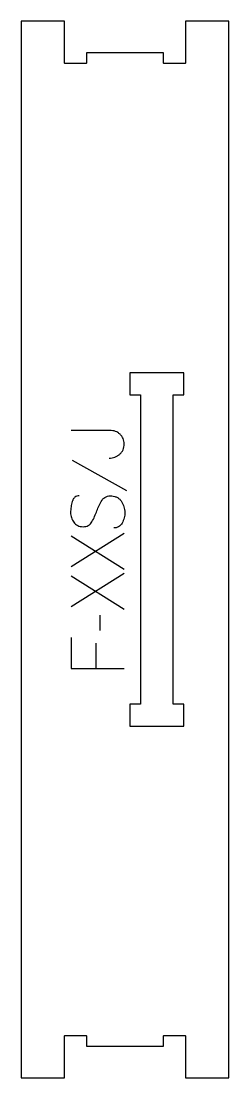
# Model space of a CAD drawing. Extents: x 0 to 118, y 0 to 600.
import ezdxf

# ---------------------------------------------------------------- set-up
doc = ezdxf.new("R2010")
doc.units = 0
for name, color, linetype in [('1_ANYTOOL_1MMDEEP_LABELS_S', 2, 'CONTINUOUS'), ('3_ANYTOOL_CUTTHROUGH_INSID', 4, 'CONTINUOUS'), ('4_ANYTOOL_CUTTHROUGH_OUTSI', 5, 'CONTINUOUS')]:
    doc.layers.add(name, color=color, linetype=linetype)

msp = doc.modelspace()

# ---------------------------------------------------------------- linework, layer by layer
at = {"layer": '1_ANYTOOL_1MMDEEP_LABELS_S'}
for p, q in [((28.771429, 350.492857), (59.542857, 333.307143)), ((58.3, 308.792857), (28.3, 289.85)), ((28.3, 307.55), (58.3, 288.65)), ((58.3, 286.078571), (28.3, 267.135714)), ((28.3, 284.835714), (58.3, 265.935714)), ((44.414286, 262.507143), (44.5, 253.721429)), ((42.271429, 246.692857), (42.271429, 232.207143))]:
    msp.add_line(p, q, dxfattribs=at)
for points in [[(49.814286, 351.564286, 0.042103), (51.414718, 351.699291, 0.047252), (52.964286, 352.116071, 0.047186), (54.418709, 352.8213, 0.040905), (55.728571, 353.771429, 0.051999), (56.836259, 354.942523, 0.059275), (57.657143, 356.326786, 0.058727), (58.148182, 357.916806, 0.045585), (58.3, 359.578571, 0.043776), (58.160953, 361.163703, 0.056372), (57.710714, 362.685714, 0.056967), (56.961154, 364.013098, 0.051325), (55.942857, 365.15, 0.045772), (54.711958, 366.078635, 0.04947), (53.328571, 366.757143, 0.049135), (51.789522, 367.164822, 0.04021), (50.2, 367.292857), (28.3, 367.292857)], [(32.885714, 330.178571, 0.071867), (31.549108, 329.985458, 0.100684), (30.367857, 329.358929, 0.047558), (29.891407, 328.884375, 0.038563), (29.502679, 328.334375, 0.037928), (29.15521, 327.637187, 0.026634), (28.9, 326.9, 0.028461), (28.214017, 323.876667, 0.041577), (27.957143, 320.792857, 0.036938), (28.068283, 319.290497, 0.041531), (28.4125, 317.825, 0.041583), (28.989708, 316.447623, 0.038125), (29.778571, 315.178571, 0.057611), (30.770476, 314.108419, 0.065808), (31.991071, 313.314286, 0.06469), (33.450626, 312.83679, 0.046778), (34.985714, 312.692857, 0.052235), (36.535557, 312.855213, 0.075448), (37.985714, 313.4, 0.076671), (39.158767, 314.316092, 0.061023), (40.042857, 315.521429, 0.021951), (41.570203, 318.550283, 0.018213), (42.85, 321.692857, -0.02405), (44.155462, 324.794342, -0.02981), (45.785714, 327.735714, -0.068439), (46.751645, 328.877016, -0.079282), (48.003571, 329.685714, -0.076308), (49.582253, 330.110714, -0.047772), (51.228571, 330.135714, -0.046243), (52.909531, 329.84248, -0.06359), (54.480357, 329.192857, -0.064671), (55.764546, 328.220033, -0.057073), (56.778571, 326.964286, -0.067522), (58.141482, 323.995977, -0.070793), (58.642857, 320.771429, -0.064027), (58.280342, 317.632413, -0.070447), (57.1, 314.707143, -0.054374), (56.250367, 313.548726, -0.074742), (55.139286, 312.65, -0.075199), (53.832907, 312.126993, -0.057737), (52.428571, 311.964286)]]:
    msp.add_lwpolyline(points, format="xyb", dxfattribs=at)
msp.add_lwpolyline([(28.3, 249.864286), (28.3, 232.207143), (58.3, 232.207143)], dxfattribs=at)
at = {"layer": '3_ANYTOOL_CUTTHROUGH_INSID'}
msp.add_lwpolyline([(86, 387.5), (92, 387.5), (92, 400), (61.5, 400), (61.5, 387.5), (67.5, 387.5), (67.5, 212), (61.5, 212), (61.5, 199.5), (92, 199.5), (92, 212), (86, 212)], close=True, dxfattribs=at)
at = {"layer": '4_ANYTOOL_CUTTHROUGH_OUTSI'}
msp.add_lwpolyline([(80.5, 581.5), (37, 581.5), (37, 575.75, -0.414214), (36.75, 575.5), (24.75, 575.5, -0.414214), (24.5, 575.75), (24.5, 599.5), (0, 599.5), (0, 0), (24.5, 0), (24.5, 23.75, -0.414214), (24.75, 24), (36.75, 24, -0.414214), (37, 23.75), (37, 18), (80.5, 18), (80.5, 23.75, -0.414214), (80.75, 24), (92.75, 24, -0.414214), (93, 23.75), (93, 0), (117.5, 0), (117.5, 599.5), (93, 599.5), (93, 575.75, -0.414214), (92.75, 575.5), (80.75, 575.5, -0.414214), (80.5, 575.75)], format="xyb", close=True, dxfattribs=at)

doc.saveas('drawing.dxf')
